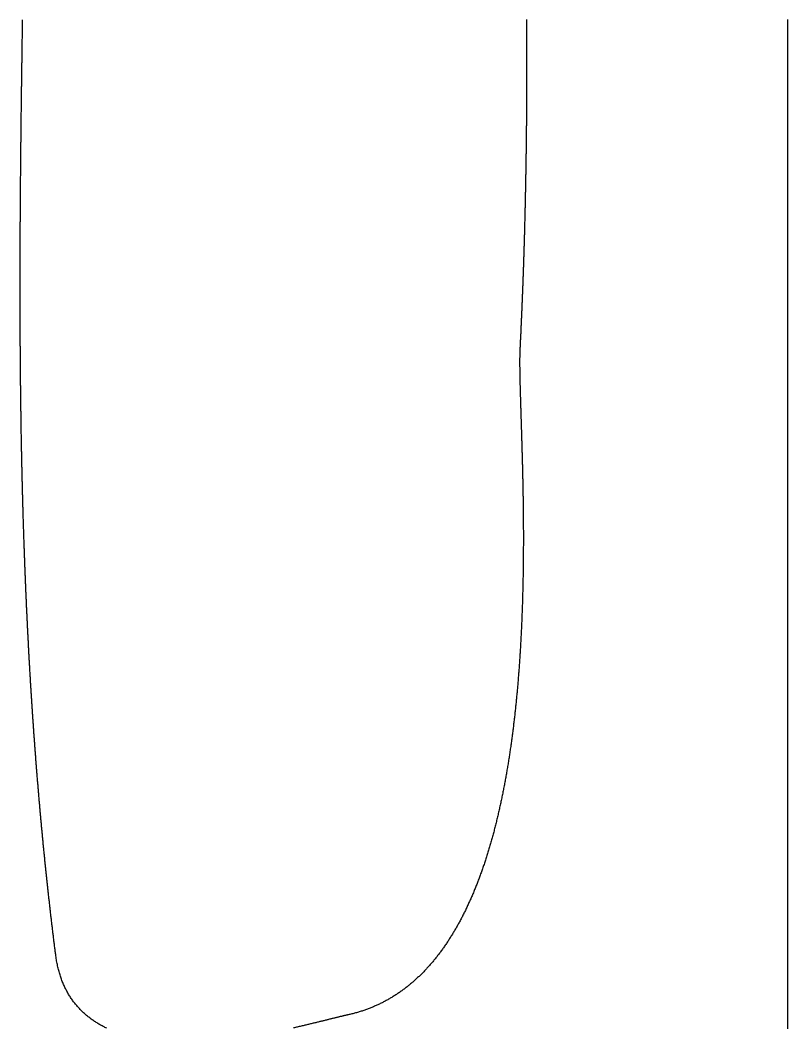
# Model space of a CAD drawing. Header units: metres. Extents: x -49 to 49, y -148 to 148.
# Drawn here: x 12.34 to 49.4, y -122.48 to -73.87 of the extents above; entities that cross this region are included whole.
import ezdxf

# ---------------------------------------------------------------- set-up
doc = ezdxf.new("R2010")
doc.units = ezdxf.units.M

msp = doc.modelspace()

# ---------------------------------------------------------------- linework, layer by layer
for points in [[(14.055, -118.949), (14.049, -118.899), (14.042, -118.849), (14.036, -118.799), (14.03, -118.748), (14.023, -118.698), (14.017, -118.648), (14.011, -118.598), (14.005, -118.548), (13.998, -118.497), (13.992, -118.447), (13.986, -118.397), (13.98, -118.347), (13.973, -118.297), (13.967, -118.246), (13.961, -118.196), (13.955, -118.146), (13.949, -118.096), (13.943, -118.045), (13.937, -117.995), (13.93, -117.945), (13.924, -117.895), (13.918, -117.845), (13.912, -117.794), (13.906, -117.744), (13.9, -117.694), (13.894, -117.644), (13.888, -117.594), (13.882, -117.543), (13.876, -117.493), (13.87, -117.443), (13.864, -117.393), (13.859, -117.343), (13.853, -117.293), (13.847, -117.242), (13.841, -117.192), (13.835, -117.142), (13.829, -117.092), (13.823, -117.042), (13.817, -116.991), (13.812, -116.941), (13.806, -116.891), (13.8, -116.841), (13.794, -116.791), (13.789, -116.741), (13.783, -116.69), (13.777, -116.64), (13.771, -116.59), (13.766, -116.54), (13.76, -116.49), (13.754, -116.44), (13.749, -116.389), (13.743, -116.339), (13.738, -116.289), (13.732, -116.239), (13.726, -116.189), (13.721, -116.139), (13.715, -116.088), (13.71, -116.038), (13.704, -115.988), (13.699, -115.938), (13.693, -115.888), (13.688, -115.838), (13.682, -115.788), (13.677, -115.737), (13.671, -115.687), (13.666, -115.637), (13.66, -115.587), (13.655, -115.537), (13.65, -115.487), (13.644, -115.437), (13.639, -115.386), (13.633, -115.336), (13.628, -115.286), (13.623, -115.236), (13.617, -115.186), (13.612, -115.136), (13.607, -115.086), (13.602, -115.036), (13.596, -114.985), (13.591, -114.935), (13.586, -114.885), (13.581, -114.835), (13.575, -114.785), (13.57, -114.735), (13.565, -114.685), (13.56, -114.635), (13.555, -114.584), (13.55, -114.534), (13.544, -114.484), (13.539, -114.434), (13.534, -114.384), (13.529, -114.334), (13.524, -114.284), (13.519, -114.234), (13.514, -114.184), (13.509, -114.133), (13.504, -114.083), (13.499, -114.033), (13.494, -113.983), (13.489, -113.933), (13.484, -113.883), (13.479, -113.833), (13.474, -113.783), (13.469, -113.733), (13.464, -113.683), (13.459, -113.632), (13.454, -113.582), (13.45, -113.532), (13.445, -113.482), (13.44, -113.432), (13.435, -113.382), (13.43, -113.332), (13.425, -113.282), (13.421, -113.232), (13.416, -113.182), (13.411, -113.132), (13.406, -113.082), (13.402, -113.031), (13.397, -112.981), (13.392, -112.931), (13.387, -112.881), (13.383, -112.831), (13.378, -112.781), (13.373, -112.731), (13.369, -112.681), (13.364, -112.631), (13.36, -112.581), (13.355, -112.531), (13.35, -112.481), (13.346, -112.431), (13.341, -112.381), (13.337, -112.33), (13.332, -112.28), (13.328, -112.23), (13.323, -112.18), (13.319, -112.13), (13.314, -112.08), (13.31, -112.03), (13.305, -111.98), (13.301, -111.93), (13.296, -111.88), (13.292, -111.83), (13.287, -111.78), (13.283, -111.73), (13.278, -111.68), (13.274, -111.63), (13.27, -111.58), (13.265, -111.53), (13.261, -111.48), (13.257, -111.43), (13.252, -111.379), (13.248, -111.329), (13.244, -111.279), (13.239, -111.229), (13.235, -111.179), (13.231, -111.129), (13.227, -111.079), (13.222, -111.029), (13.218, -110.979), (13.214, -110.929), (13.21, -110.879), (13.206, -110.829), (13.202, -110.779), (13.197, -110.729), (13.193, -110.679), (13.189, -110.629), (13.185, -110.579), (13.181, -110.529), (13.177, -110.479), (13.173, -110.429), (13.169, -110.379), (13.165, -110.329), (13.16, -110.279), (13.156, -110.229), (13.152, -110.179), (13.148, -110.129), (13.144, -110.079), (13.14, -110.029), (13.136, -109.979), (13.132, -109.929), (13.129, -109.879), (13.125, -109.829), (13.121, -109.779), (13.117, -109.729), (13.113, -109.679), (13.109, -109.629), (13.105, -109.579), (13.101, -109.529), (13.097, -109.479), (13.094, -109.429), (13.09, -109.379), (13.086, -109.329), (13.082, -109.279), (13.078, -109.229), (13.074, -109.179), (13.071, -109.129), (13.067, -109.079), (13.063, -109.029), (13.059, -108.979), (13.056, -108.929), (13.052, -108.879), (13.048, -108.829), (13.045, -108.779), (13.041, -108.729), (13.037, -108.679), (13.034, -108.629), (13.03, -108.579), (13.026, -108.529), (13.023, -108.479), (13.019, -108.429), (13.016, -108.379), (13.012, -108.329), (13.008, -108.279), (13.005, -108.229), (13.001, -108.179), (12.998, -108.129), (12.994, -108.079), (12.991, -108.029), (12.987, -107.979), (12.984, -107.929), (12.98, -107.879), (12.977, -107.829), (12.973, -107.779), (12.97, -107.729), (12.966, -107.679), (12.963, -107.629), (12.96, -107.579), (12.956, -107.529), (12.953, -107.479), (12.949, -107.429), (12.946, -107.379), (12.943, -107.329), (12.939, -107.279), (12.936, -107.23), (12.933, -107.18), (12.929, -107.13), (12.926, -107.08), (12.923, -107.03), (12.919, -106.98), (12.916, -106.93), (12.913, -106.88), (12.91, -106.83), (12.906, -106.78), (12.903, -106.73), (12.9, -106.68), (12.897, -106.63), (12.894, -106.58), (12.89, -106.53), (12.887, -106.48), (12.884, -106.43), (12.881, -106.38), (12.878, -106.33), (12.875, -106.28), (12.872, -106.23), (12.869, -106.181), (12.865, -106.131), (12.862, -106.081), (12.859, -106.031), (12.856, -105.981), (12.853, -105.931), (12.85, -105.881), (12.847, -105.831), (12.844, -105.781), (12.841, -105.731), (12.838, -105.681), (12.835, -105.631), (12.832, -105.581), (12.829, -105.531), (12.826, -105.481), (12.823, -105.432), (12.82, -105.382), (12.817, -105.332), (12.815, -105.282), (12.812, -105.232), (12.809, -105.182), (12.806, -105.132), (12.803, -105.082), (12.8, -105.032), (12.797, -104.982), (12.794, -104.932), (12.792, -104.882), (12.789, -104.832), (12.786, -104.783), (12.783, -104.733), (12.78, -104.683), (12.778, -104.633), (12.775, -104.583), (12.772, -104.533), (12.769, -104.483), (12.767, -104.433), (12.764, -104.383), (12.761, -104.333), (12.759, -104.283), (12.756, -104.233), (12.753, -104.184), (12.751, -104.134), (12.748, -104.084), (12.745, -104.034), (12.743, -103.984), (12.74, -103.934), (12.737, -103.884), (12.735, -103.834), (12.732, -103.784), (12.73, -103.734), (12.727, -103.684), (12.724, -103.635), (12.722, -103.585), (12.719, -103.535), (12.717, -103.485), (12.714, -103.435), (12.712, -103.385), (12.709, -103.335), (12.707, -103.285), (12.704, -103.235), (12.702, -103.186), (12.699, -103.136), (12.697, -103.086), (12.694, -103.036), (12.692, -102.986), (12.69, -102.936), (12.687, -102.886), (12.685, -102.836), (12.682, -102.786), (12.68, -102.736), (12.678, -102.687), (12.675, -102.637), (12.673, -102.587), (12.671, -102.537), (12.668, -102.487), (12.666, -102.437), (12.664, -102.387), (12.661, -102.337), (12.659, -102.288), (12.657, -102.238), (12.654, -102.188), (12.652, -102.138), (12.65, -102.088), (12.648, -102.038), (12.645, -101.988), (12.643, -101.938), (12.641, -101.888), (12.639, -101.839), (12.637, -101.789), (12.634, -101.739), (12.632, -101.689), (12.63, -101.639), (12.628, -101.589), (12.626, -101.539), (12.624, -101.49), (12.621, -101.44), (12.619, -101.39), (12.617, -101.34), (12.615, -101.29), (12.613, -101.24), (12.611, -101.19), (12.609, -101.14), (12.607, -101.091), (12.605, -101.041), (12.603, -100.991), (12.601, -100.941), (12.599, -100.891), (12.597, -100.841), (12.595, -100.791), (12.593, -100.741), (12.591, -100.692), (12.589, -100.642), (12.587, -100.592), (12.585, -100.542), (12.583, -100.492), (12.581, -100.442), (12.579, -100.392), (12.577, -100.343), (12.575, -100.293), (12.573, -100.243), (12.571, -100.193), (12.569, -100.143), (12.567, -100.093), (12.565, -100.043), (12.564, -99.994), (12.562, -99.944), (12.56, -99.894), (12.558, -99.844), (12.556, -99.794), (12.554, -99.744), (12.553, -99.695), (12.551, -99.645), (12.549, -99.595), (12.547, -99.545), (12.545, -99.495), (12.544, -99.445), (12.542, -99.395), (12.54, -99.346), (12.538, -99.296), (12.537, -99.246), (12.535, -99.196), (12.533, -99.146), (12.532, -99.096), (12.53, -99.047), (12.528, -98.997), (12.526, -98.947), (12.525, -98.897), (12.523, -98.847), (12.522, -98.797), (12.52, -98.747), (12.518, -98.698), (12.517, -98.648), (12.515, -98.598), (12.513, -98.548), (12.512, -98.498), (12.51, -98.448), (12.509, -98.399), (12.507, -98.349), (12.505, -98.299), (12.504, -98.249), (12.502, -98.199), (12.501, -98.149), (12.499, -98.1), (12.498, -98.05), (12.496, -98), (12.495, -97.95), (12.493, -97.9), (12.492, -97.85), (12.49, -97.801), (12.489, -97.751), (12.487, -97.701), (12.486, -97.651), (12.484, -97.601), (12.483, -97.551), (12.482, -97.502), (12.48, -97.452), (12.479, -97.402), (12.477, -97.352), (12.476, -97.302), (12.474, -97.252), (12.473, -97.203), (12.472, -97.153), (12.47, -97.103), (12.469, -97.053), (12.468, -97.003), (12.466, -96.954), (12.465, -96.904), (12.464, -96.854), (12.462, -96.804), (12.461, -96.754), (12.46, -96.704), (12.458, -96.655), (12.457, -96.605), (12.456, -96.555), (12.455, -96.505), (12.453, -96.455), (12.452, -96.406), (12.451, -96.356), (12.45, -96.306), (12.448, -96.256), (12.447, -96.206), (12.446, -96.156), (12.445, -96.107), (12.443, -96.057), (12.442, -96.007), (12.441, -95.957), (12.44, -95.907), (12.439, -95.858), (12.438, -95.808), (12.436, -95.758), (12.435, -95.708), (12.434, -95.658), (12.433, -95.608), (12.432, -95.559), (12.431, -95.509), (12.43, -95.459), (12.429, -95.409), (12.427, -95.359), (12.426, -95.31), (12.425, -95.26), (12.424, -95.21), (12.423, -95.16), (12.422, -95.11), (12.421, -95.061), (12.42, -95.011), (12.419, -94.961), (12.418, -94.911), (12.417, -94.861), (12.416, -94.812), (12.415, -94.762), (12.414, -94.712), (12.413, -94.662), (12.412, -94.612), (12.411, -94.563), (12.41, -94.513), (12.409, -94.463), (12.408, -94.413), (12.407, -94.363), (12.406, -94.314), (12.405, -94.264), (12.404, -94.214), (12.403, -94.164), (12.403, -94.114), (12.402, -94.064), (12.401, -94.015), (12.4, -93.965), (12.399, -93.915), (12.398, -93.865), (12.397, -93.815), (12.396, -93.766), (12.396, -93.716), (12.395, -93.666), (12.394, -93.616), (12.393, -93.567), (12.392, -93.517), (12.391, -93.467), (12.391, -93.417), (12.39, -93.367), (12.389, -93.318), (12.388, -93.268), (12.387, -93.218), (12.387, -93.168), (12.386, -93.118), (12.385, -93.069), (12.384, -93.019), (12.384, -92.969), (12.383, -92.919), (12.382, -92.869), (12.381, -92.82), (12.381, -92.77), (12.38, -92.72), (12.379, -92.67), (12.379, -92.62), (12.378, -92.571), (12.377, -92.521), (12.377, -92.471), (12.376, -92.421), (12.375, -92.371), (12.375, -92.322), (12.374, -92.272), (12.373, -92.222), (12.373, -92.172), (12.372, -92.122), (12.371, -92.073), (12.371, -92.023), (12.37, -91.973), (12.37, -91.923), (12.369, -91.874), (12.368, -91.824), (12.368, -91.774), (12.367, -91.724), (12.367, -91.674), (12.366, -91.625), (12.366, -91.575), (12.365, -91.525), (12.364, -91.475), (12.364, -91.425), (12.363, -91.376), (12.363, -91.326), (12.362, -91.276), (12.362, -91.226), (12.361, -91.176), (12.361, -91.127), (12.36, -91.077), (12.36, -91.027), (12.359, -90.977), (12.359, -90.928), (12.358, -90.878), (12.358, -90.828), (12.357, -90.778), (12.357, -90.728), (12.357, -90.679), (12.356, -90.629), (12.356, -90.579), (12.355, -90.529), (12.355, -90.479), (12.354, -90.43), (12.354, -90.38), (12.354, -90.33), (12.353, -90.28), (12.353, -90.231), (12.352, -90.181), (12.352, -90.131), (12.352, -90.081), (12.351, -90.031), (12.351, -89.982), (12.351, -89.932), (12.35, -89.882), (12.35, -89.832), (12.35, -89.782), (12.349, -89.733), (12.349, -89.683), (12.349, -89.633), (12.348, -89.583), (12.348, -89.534), (12.348, -89.484), (12.347, -89.434), (12.347, -89.384), (12.347, -89.334), (12.346, -89.285), (12.346, -89.235), (12.346, -89.185), (12.346, -89.135), (12.345, -89.086), (12.345, -89.036), (12.345, -88.986), (12.345, -88.936), (12.344, -88.886), (12.344, -88.837), (12.344, -88.787), (12.344, -88.737), (12.344, -88.687), (12.343, -88.637), (12.343, -88.588), (12.343, -88.538), (12.343, -88.488), (12.343, -88.438), (12.342, -88.389), (12.342, -88.339), (12.342, -88.289), (12.342, -88.239), (12.342, -88.189), (12.342, -88.14), (12.341, -88.09), (12.341, -88.04), (12.341, -87.99), (12.341, -87.941), (12.341, -87.891), (12.341, -87.841), (12.341, -87.791), (12.341, -87.741), (12.34, -87.692), (12.34, -87.642), (12.34, -87.592), (12.34, -87.542), (12.34, -87.493), (12.34, -87.443), (12.34, -87.393), (12.34, -87.343), (12.34, -87.293), (12.34, -87.244), (12.34, -87.194), (12.34, -87.144), (12.34, -87.094), (12.34, -87.045), (12.34, -86.995), (12.34, -86.945), (12.34, -86.895), (12.34, -86.845), (12.339, -86.796), (12.339, -86.746), (12.339, -86.696), (12.339, -86.646), (12.339, -86.596), (12.34, -86.547), (12.34, -86.497), (12.34, -86.447), (12.34, -86.397), (12.34, -86.348), (12.34, -86.298), (12.34, -86.248), (12.34, -86.198), (12.34, -86.148), (12.34, -86.099), (12.34, -86.049), (12.34, -85.999), (12.34, -85.949), (12.34, -85.9), (12.34, -85.85), (12.34, -85.8), (12.34, -85.75), (12.34, -85.7), (12.341, -85.651), (12.341, -85.601), (12.341, -85.551), (12.341, -85.501), (12.341, -85.452), (12.341, -85.402), (12.341, -85.352), (12.341, -85.302), (12.342, -85.252), (12.342, -85.203), (12.342, -85.153), (12.342, -85.103), (12.342, -85.053), (12.342, -85.003), (12.342, -84.954), (12.343, -84.904), (12.343, -84.854), (12.343, -84.804), (12.343, -84.755), (12.343, -84.705), (12.343, -84.655), (12.344, -84.605), (12.344, -84.555), (12.344, -84.506), (12.344, -84.456), (12.344, -84.406), (12.345, -84.356), (12.345, -84.307), (12.345, -84.257), (12.345, -84.207), (12.346, -84.157), (12.346, -84.107), (12.346, -84.058), (12.346, -84.008), (12.347, -83.958), (12.347, -83.908), (12.347, -83.858), (12.347, -83.809), (12.348, -83.759), (12.348, -83.709), (12.348, -83.659), (12.348, -83.61), (12.349, -83.56), (12.349, -83.51), (12.349, -83.46), (12.35, -83.41), (12.35, -83.361), (12.35, -83.311), (12.35, -83.261), (12.351, -83.211), (12.351, -83.161), (12.351, -83.112), (12.352, -83.062), (12.352, -83.012), (12.352, -82.962), (12.353, -82.913), (12.353, -82.863), (12.353, -82.813), (12.354, -82.763), (12.354, -82.713), (12.354, -82.664), (12.355, -82.614), (12.355, -82.564), (12.355, -82.514), (12.356, -82.464), (12.356, -82.415), (12.356, -82.365), (12.357, -82.315), (12.357, -82.265), (12.358, -82.215), (12.358, -82.166), (12.358, -82.116), (12.359, -82.066), (12.359, -82.016), (12.36, -81.966), (12.36, -81.917), (12.36, -81.867), (12.361, -81.817), (12.361, -81.767), (12.362, -81.718), (12.362, -81.668), (12.362, -81.618), (12.363, -81.568), (12.363, -81.518), (12.364, -81.469), (12.364, -81.419), (12.365, -81.369), (12.365, -81.319), (12.365, -81.269), (12.366, -81.22), (12.366, -81.17), (12.367, -81.12), (12.367, -81.07), (12.368, -81.02), (12.368, -80.971), (12.369, -80.921), (12.369, -80.871), (12.37, -80.821), (12.37, -80.771), (12.371, -80.722), (12.371, -80.672), (12.372, -80.622), (12.372, -80.572), (12.373, -80.522), (12.373, -80.473), (12.374, -80.423), (12.374, -80.373), (12.375, -80.323), (12.375, -80.273), (12.376, -80.224), (12.376, -80.174), (12.377, -80.124), (12.377, -80.074), (12.378, -80.024), (12.378, -79.975), (12.379, -79.925), (12.379, -79.875), (12.38, -79.825), (12.38, -79.775), (12.381, -79.726), (12.381, -79.676), (12.382, -79.626), (12.382, -79.576), (12.383, -79.526), (12.384, -79.476), (12.384, -79.427), (12.385, -79.377), (12.385, -79.327), (12.386, -79.277), (12.386, -79.227), (12.387, -79.178), (12.388, -79.128), (12.388, -79.078), (12.389, -79.028), (12.389, -78.978), (12.39, -78.929), (12.39, -78.879), (12.391, -78.829), (12.392, -78.779), (12.392, -78.729), (12.393, -78.68), (12.393, -78.63), (12.394, -78.58), (12.395, -78.53), (12.395, -78.48), (12.396, -78.43), (12.396, -78.381), (12.397, -78.331), (12.398, -78.281), (12.398, -78.231), (12.399, -78.181), (12.399, -78.132), (12.4, -78.082), (12.401, -78.032), (12.401, -77.982), (12.402, -77.932), (12.403, -77.882), (12.403, -77.833), (12.404, -77.783), (12.405, -77.733), (12.405, -77.683), (12.406, -77.633), (12.406, -77.584), (12.407, -77.534), (12.408, -77.484), (12.408, -77.434), (12.409, -77.384), (12.41, -77.334), (12.41, -77.285), (12.411, -77.235), (12.412, -77.185), (12.412, -77.135), (12.413, -77.085), (12.414, -77.035), (12.414, -76.986), (12.415, -76.936), (12.416, -76.886), (12.416, -76.836), (12.417, -76.786), (12.418, -76.736), (12.418, -76.687), (12.419, -76.637), (12.42, -76.587), (12.42, -76.537), (12.421, -76.487), (12.422, -76.437), (12.423, -76.388), (12.423, -76.338), (12.424, -76.288), (12.425, -76.238), (12.425, -76.188), (12.426, -76.138), (12.427, -76.089), (12.427, -76.039), (12.428, -75.989), (12.429, -75.939), (12.43, -75.889), (12.43, -75.839), (12.431, -75.79), (12.432, -75.74), (12.432, -75.69), (12.433, -75.64), (12.434, -75.59), (12.435, -75.54), (12.435, -75.491), (12.436, -75.441), (12.437, -75.391), (12.437, -75.341), (12.438, -75.291), (12.439, -75.241), (12.44, -75.192), (12.44, -75.142), (12.441, -75.092), (12.442, -75.042), (12.443, -74.992), (12.443, -74.942), (12.444, -74.892), (12.445, -74.843), (12.445, -74.793), (12.446, -74.743), (12.447, -74.693), (12.448, -74.643), (12.448, -74.593), (12.449, -74.543), (12.45, -74.494), (12.451, -74.444), (12.451, -74.394), (12.452, -74.344), (12.453, -74.294), (12.454, -74.244), (12.454, -74.194), (12.455, -74.145), (12.456, -74.095), (12.457, -74.045), (12.458, -73.995), (12.458, -73.945), (12.459, -73.895), (12.46, -73.845)], [(36.785, -73.839), (36.786, -73.889), (36.786, -73.939), (36.786, -73.989), (36.787, -74.039), (36.787, -74.089), (36.787, -74.139), (36.787, -74.189), (36.788, -74.239), (36.788, -74.289), (36.788, -74.339), (36.788, -74.389), (36.788, -74.439), (36.789, -74.489), (36.789, -74.539), (36.789, -74.589), (36.789, -74.639), (36.789, -74.689), (36.789, -74.739), (36.79, -74.789), (36.79, -74.839), (36.79, -74.889), (36.79, -74.939), (36.79, -74.989), (36.79, -75.039), (36.79, -75.089), (36.791, -75.139), (36.791, -75.189), (36.791, -75.24), (36.791, -75.29), (36.791, -75.34), (36.791, -75.39), (36.791, -75.44), (36.791, -75.49), (36.791, -75.54), (36.791, -75.59), (36.791, -75.64), (36.791, -75.69), (36.791, -75.74), (36.791, -75.79), (36.791, -75.84), (36.791, -75.89), (36.791, -75.94), (36.791, -75.99), (36.791, -76.04), (36.791, -76.09), (36.791, -76.14), (36.791, -76.19), (36.791, -76.241), (36.791, -76.291), (36.791, -76.341), (36.791, -76.391), (36.791, -76.441), (36.791, -76.491), (36.791, -76.541), (36.791, -76.591), (36.79, -76.641), (36.79, -76.691), (36.79, -76.741), (36.79, -76.791), (36.79, -76.841), (36.79, -76.891), (36.79, -76.941), (36.789, -76.991), (36.789, -77.042), (36.789, -77.092), (36.789, -77.142), (36.789, -77.192), (36.788, -77.242), (36.788, -77.292), (36.788, -77.342), (36.788, -77.392), (36.788, -77.442), (36.787, -77.492), (36.787, -77.542), (36.787, -77.592), (36.787, -77.642), (36.786, -77.692), (36.786, -77.743), (36.786, -77.793), (36.785, -77.843), (36.785, -77.893), (36.785, -77.943), (36.784, -77.993), (36.784, -78.043), (36.784, -78.093), (36.783, -78.143), (36.783, -78.193), (36.783, -78.243), (36.782, -78.293), (36.782, -78.343), (36.782, -78.394), (36.781, -78.444), (36.781, -78.494), (36.78, -78.544), (36.78, -78.594), (36.78, -78.644), (36.779, -78.694), (36.779, -78.744), (36.778, -78.794), (36.778, -78.844), (36.777, -78.894), (36.777, -78.945), (36.776, -78.995), (36.776, -79.045), (36.775, -79.095), (36.775, -79.145), (36.774, -79.195), (36.774, -79.245), (36.773, -79.295), (36.773, -79.345), (36.772, -79.395), (36.772, -79.445), (36.771, -79.496), (36.771, -79.546), (36.77, -79.596), (36.769, -79.646), (36.769, -79.696), (36.768, -79.746), (36.768, -79.796), (36.767, -79.846), (36.766, -79.896), (36.766, -79.946), (36.765, -79.997), (36.764, -80.047), (36.764, -80.097), (36.763, -80.147), (36.762, -80.197), (36.762, -80.247), (36.761, -80.297), (36.76, -80.347), (36.76, -80.397), (36.759, -80.448), (36.758, -80.498), (36.757, -80.548), (36.757, -80.598), (36.756, -80.648), (36.755, -80.698), (36.754, -80.748), (36.754, -80.798), (36.753, -80.848), (36.752, -80.899), (36.751, -80.949), (36.75, -80.999), (36.75, -81.049), (36.749, -81.099), (36.748, -81.149), (36.747, -81.199), (36.746, -81.249), (36.745, -81.3), (36.744, -81.35), (36.744, -81.4), (36.743, -81.45), (36.742, -81.5), (36.741, -81.55), (36.74, -81.6), (36.739, -81.65), (36.738, -81.701), (36.737, -81.751), (36.736, -81.801), (36.735, -81.851), (36.734, -81.901), (36.733, -81.951), (36.732, -82.001), (36.731, -82.051), (36.73, -82.102), (36.729, -82.152), (36.728, -82.202), (36.727, -82.252), (36.726, -82.302), (36.725, -82.352), (36.724, -82.402), (36.723, -82.453), (36.722, -82.503), (36.721, -82.553), (36.72, -82.603), (36.719, -82.653), (36.717, -82.703), (36.716, -82.753), (36.715, -82.804), (36.714, -82.854), (36.713, -82.904), (36.712, -82.954), (36.711, -83.004), (36.709, -83.054), (36.708, -83.104), (36.707, -83.155), (36.706, -83.205), (36.705, -83.255), (36.703, -83.305), (36.702, -83.355), (36.701, -83.405), (36.7, -83.456), (36.698, -83.506), (36.697, -83.556), (36.696, -83.606), (36.695, -83.656), (36.693, -83.706), (36.692, -83.756), (36.691, -83.807), (36.689, -83.857), (36.688, -83.907), (36.687, -83.957), (36.685, -84.007), (36.684, -84.057), (36.682, -84.108), (36.681, -84.158), (36.68, -84.208), (36.678, -84.258), (36.677, -84.308), (36.675, -84.358), (36.674, -84.409), (36.673, -84.459), (36.671, -84.509), (36.67, -84.559), (36.668, -84.609), (36.667, -84.659), (36.665, -84.71), (36.664, -84.76), (36.662, -84.81), (36.661, -84.86), (36.659, -84.91), (36.658, -84.961), (36.656, -85.011), (36.655, -85.061), (36.653, -85.111), (36.651, -85.161), (36.65, -85.211), (36.648, -85.262), (36.647, -85.312), (36.645, -85.362), (36.643, -85.412), (36.642, -85.462), (36.64, -85.513), (36.638, -85.563), (36.637, -85.613), (36.635, -85.663), (36.633, -85.713), (36.632, -85.764), (36.63, -85.814), (36.628, -85.864), (36.627, -85.914), (36.625, -85.964), (36.623, -86.015), (36.621, -86.065), (36.62, -86.115), (36.618, -86.165), (36.616, -86.215), (36.614, -86.265), (36.613, -86.316), (36.611, -86.366), (36.609, -86.416), (36.607, -86.466), (36.605, -86.517), (36.603, -86.567), (36.602, -86.617), (36.6, -86.667), (36.598, -86.717), (36.596, -86.768), (36.594, -86.818), (36.592, -86.868), (36.59, -86.918), (36.588, -86.968), (36.586, -87.019), (36.584, -87.069), (36.582, -87.119), (36.58, -87.169), (36.578, -87.219), (36.576, -87.27), (36.574, -87.32), (36.572, -87.37), (36.57, -87.42), (36.568, -87.471), (36.566, -87.521), (36.564, -87.571), (36.562, -87.621), (36.56, -87.671), (36.558, -87.722), (36.556, -87.772), (36.554, -87.822), (36.552, -87.872), (36.55, -87.923), (36.547, -87.973), (36.545, -88.023), (36.543, -88.073), (36.541, -88.123), (36.539, -88.174), (36.537, -88.224), (36.534, -88.274), (36.532, -88.324), (36.53, -88.375), (36.528, -88.425), (36.525, -88.475), (36.523, -88.525), (36.521, -88.576), (36.519, -88.626), (36.516, -88.676), (36.514, -88.726), (36.512, -88.777), (36.51, -88.827), (36.507, -88.877), (36.505, -88.927), (36.503, -88.978), (36.5, -89.028), (36.498, -89.078), (36.495, -89.128), (36.493, -89.179), (36.491, -89.229), (36.488, -89.279), (36.486, -89.329), (36.483, -89.38), (36.481, -89.43), (36.478, -89.48), (36.476, -89.53), (36.474, -89.581), (36.471, -89.631), (36.469, -89.681), (36.466, -89.731)], [(49.402, -122.532), (49.402, -122.482), (49.402, -122.432), (49.402, -122.382), (49.402, -122.332), (49.402, -122.282), (49.402, -122.232), (49.402, -122.182), (49.402, -122.132), (49.402, -122.082), (49.402, -122.032), (49.402, -121.982), (49.402, -121.932), (49.402, -121.882), (49.402, -121.832), (49.402, -121.782), (49.402, -121.732), (49.402, -121.682), (49.402, -121.632), (49.402, -121.582), (49.402, -121.532), (49.402, -121.482), (49.402, -121.432), (49.402, -121.382), (49.402, -121.332), (49.402, -121.282), (49.402, -121.232), (49.402, -121.182), (49.402, -121.132), (49.402, -121.082), (49.402, -121.032), (49.402, -120.982), (49.402, -120.932), (49.402, -120.882), (49.402, -120.832), (49.402, -120.782), (49.402, -120.732), (49.402, -120.682), (49.402, -120.632), (49.402, -120.582), (49.402, -120.532), (49.402, -120.482), (49.402, -120.432), (49.402, -120.382), (49.402, -120.332), (49.402, -120.282), (49.402, -120.232), (49.402, -120.182), (49.402, -120.132), (49.402, -120.082), (49.402, -120.032), (49.402, -119.982), (49.402, -119.932), (49.402, -119.882), (49.402, -119.832), (49.402, -119.782), (49.402, -119.732), (49.402, -119.682), (49.402, -119.632), (49.402, -119.582), (49.402, -119.532), (49.402, -119.482), (49.402, -119.432), (49.402, -119.382), (49.402, -119.332), (49.402, -119.282), (49.402, -119.232), (49.402, -119.182), (49.402, -119.132), (49.402, -119.082), (49.402, -119.032), (49.402, -118.982), (49.402, -118.932), (49.402, -118.882), (49.402, -118.832), (49.402, -118.782), (49.402, -118.732), (49.402, -118.682), (49.402, -118.632), (49.402, -118.582), (49.402, -118.532), (49.402, -118.482), (49.402, -118.432), (49.402, -118.382), (49.402, -118.332), (49.402, -118.282), (49.402, -118.232), (49.402, -118.182), (49.402, -118.132), (49.402, -118.082), (49.402, -118.032), (49.402, -117.982), (49.402, -117.932), (49.402, -117.882), (49.402, -117.832), (49.402, -117.782), (49.402, -117.732), (49.402, -117.682), (49.402, -117.632), (49.402, -117.582), (49.402, -117.532), (49.402, -117.482), (49.402, -117.432), (49.402, -117.382), (49.402, -117.332), (49.402, -117.282), (49.402, -117.232), (49.402, -117.182), (49.402, -117.132), (49.402, -117.082), (49.402, -117.032), (49.402, -116.982), (49.402, -116.932), (49.402, -116.882), (49.402, -116.832), (49.402, -116.782), (49.402, -116.732), (49.402, -116.682), (49.402, -116.632), (49.402, -116.582), (49.402, -116.532), (49.402, -116.482), (49.402, -116.432), (49.402, -116.382), (49.402, -116.332), (49.402, -116.282), (49.402, -116.232), (49.402, -116.182), (49.402, -116.132), (49.402, -116.082), (49.402, -116.032), (49.402, -115.982), (49.402, -115.932), (49.402, -115.882), (49.402, -115.832), (49.402, -115.782), (49.402, -115.732), (49.402, -115.682), (49.402, -115.632), (49.402, -115.582), (49.402, -115.531), (49.402, -115.481), (49.402, -115.431), (49.402, -115.381), (49.402, -115.331), (49.402, -115.281), (49.402, -115.231), (49.402, -115.181), (49.402, -115.131), (49.402, -115.081), (49.402, -115.031), (49.402, -114.981), (49.402, -114.931), (49.402, -114.881), (49.402, -114.831), (49.402, -114.781), (49.402, -114.731), (49.402, -114.681), (49.402, -114.631), (49.402, -114.581), (49.402, -114.531), (49.402, -114.481), (49.402, -114.431), (49.402, -114.381), (49.402, -114.331), (49.402, -114.281), (49.402, -114.231), (49.402, -114.181), (49.402, -114.131), (49.402, -114.081), (49.402, -114.031), (49.402, -113.981), (49.402, -113.931), (49.402, -113.881), (49.402, -113.831), (49.402, -113.781), (49.402, -113.731), (49.402, -113.681), (49.402, -113.631), (49.402, -113.581), (49.402, -113.531), (49.402, -113.481), (49.402, -113.431), (49.402, -113.381), (49.402, -113.331), (49.402, -113.281), (49.402, -113.231), (49.402, -113.181), (49.402, -113.131), (49.402, -113.081), (49.402, -113.031), (49.402, -112.981), (49.402, -112.931), (49.402, -112.881), (49.402, -112.831), (49.402, -112.781), (49.402, -112.731), (49.402, -112.681), (49.402, -112.631), (49.402, -112.581), (49.402, -112.531), (49.402, -112.481), (49.402, -112.431), (49.402, -112.381), (49.402, -112.331), (49.402, -112.281), (49.402, -112.231), (49.402, -112.181), (49.402, -112.131), (49.402, -112.081), (49.402, -112.031), (49.402, -111.981), (49.402, -111.931), (49.402, -111.881), (49.402, -111.831), (49.402, -111.781), (49.402, -111.731), (49.402, -111.681), (49.402, -111.631), (49.402, -111.581), (49.402, -111.531), (49.402, -111.481), (49.402, -111.431), (49.402, -111.381), (49.402, -111.331), (49.402, -111.281), (49.402, -111.231), (49.402, -111.181), (49.402, -111.131), (49.402, -111.081), (49.402, -111.031), (49.402, -110.981), (49.402, -110.931), (49.402, -110.881), (49.402, -110.831), (49.402, -110.781), (49.402, -110.731), (49.402, -110.681), (49.402, -110.631), (49.402, -110.581), (49.402, -110.531), (49.402, -110.481), (49.402, -110.431), (49.402, -110.381), (49.402, -110.331), (49.402, -110.281), (49.402, -110.231), (49.402, -110.181), (49.402, -110.131), (49.402, -110.081), (49.402, -110.031), (49.402, -109.981), (49.402, -109.931), (49.402, -109.881), (49.402, -109.831), (49.402, -109.781), (49.402, -109.731), (49.402, -109.681), (49.402, -109.631), (49.402, -109.581), (49.402, -109.531), (49.402, -109.481), (49.402, -109.431), (49.402, -109.381), (49.402, -109.331), (49.402, -109.281), (49.402, -109.231), (49.402, -109.181), (49.402, -109.131), (49.402, -109.081), (49.402, -109.031), (49.402, -108.981), (49.402, -108.931), (49.402, -108.881), (49.402, -108.831), (49.402, -108.781), (49.402, -108.731), (49.402, -108.681), (49.402, -108.631), (49.402, -108.581), (49.402, -108.531), (49.402, -108.481), (49.402, -108.431), (49.402, -108.381), (49.402, -108.331), (49.402, -108.281), (49.402, -108.231), (49.402, -108.181), (49.402, -108.131), (49.402, -108.081), (49.402, -108.031), (49.402, -107.981), (49.402, -107.931), (49.402, -107.881), (49.402, -107.831), (49.402, -107.781), (49.402, -107.731), (49.402, -107.681), (49.402, -107.631), (49.402, -107.581), (49.402, -107.531), (49.402, -107.481), (49.402, -107.431), (49.402, -107.381), (49.402, -107.331), (49.402, -107.281), (49.402, -107.231), (49.402, -107.181), (49.402, -107.131), (49.402, -107.081), (49.402, -107.031), (49.402, -106.981), (49.402, -106.931), (49.402, -106.881), (49.402, -106.831), (49.402, -106.781), (49.402, -106.731), (49.402, -106.681), (49.402, -106.631), (49.402, -106.581), (49.402, -106.531), (49.402, -106.481), (49.402, -106.431), (49.402, -106.381), (49.402, -106.331), (49.402, -106.281), (49.402, -106.231), (49.402, -106.181), (49.402, -106.131), (49.402, -106.081), (49.402, -106.031), (49.402, -105.981), (49.402, -105.931), (49.402, -105.881), (49.402, -105.831), (49.402, -105.781), (49.402, -105.731), (49.402, -105.681), (49.402, -105.631), (49.402, -105.581), (49.402, -105.531), (49.402, -105.481), (49.402, -105.431), (49.402, -105.381), (49.402, -105.331), (49.402, -105.281), (49.402, -105.231), (49.402, -105.181), (49.402, -105.131), (49.402, -105.081), (49.402, -105.031), (49.402, -104.981), (49.402, -104.931), (49.402, -104.881), (49.402, -104.831), (49.402, -104.781), (49.402, -104.731), (49.402, -104.681), (49.402, -104.631), (49.402, -104.581), (49.402, -104.531), (49.402, -104.481), (49.402, -104.431), (49.402, -104.381), (49.402, -104.331), (49.402, -104.281), (49.402, -104.231), (49.402, -104.181), (49.402, -104.131), (49.402, -104.081), (49.402, -104.031), (49.402, -103.981), (49.402, -103.931), (49.402, -103.881), (49.402, -103.831), (49.402, -103.781), (49.402, -103.731), (49.402, -103.681), (49.402, -103.631), (49.402, -103.581), (49.402, -103.531), (49.402, -103.481), (49.402, -103.431), (49.402, -103.381), (49.402, -103.331), (49.402, -103.281), (49.402, -103.231), (49.402, -103.181), (49.402, -103.131), (49.402, -103.081), (49.402, -103.031), (49.402, -102.981), (49.402, -102.931), (49.402, -102.881), (49.402, -102.831), (49.402, -102.781), (49.402, -102.731), (49.402, -102.681), (49.402, -102.631), (49.402, -102.581), (49.402, -102.531), (49.402, -102.481), (49.402, -102.431), (49.402, -102.381), (49.402, -102.331), (49.402, -102.281), (49.402, -102.231), (49.402, -102.181), (49.402, -102.131), (49.402, -102.081), (49.402, -102.031), (49.402, -101.981), (49.402, -101.931), (49.402, -101.881), (49.402, -101.831), (49.402, -101.781), (49.402, -101.731), (49.402, -101.681), (49.402, -101.631), (49.402, -101.581), (49.402, -101.531), (49.402, -101.481), (49.402, -101.431), (49.402, -101.381), (49.402, -101.331), (49.402, -101.281), (49.402, -101.231), (49.402, -101.181), (49.402, -101.131), (49.402, -101.081), (49.402, -101.031), (49.402, -100.981), (49.402, -100.931), (49.402, -100.881), (49.402, -100.831), (49.402, -100.781), (49.402, -100.731), (49.402, -100.681), (49.402, -100.631), (49.402, -100.581), (49.402, -100.531), (49.402, -100.481), (49.402, -100.431), (49.402, -100.381), (49.402, -100.331), (49.402, -100.281), (49.402, -100.231), (49.402, -100.181), (49.402, -100.131), (49.402, -100.081), (49.402, -100.031), (49.402, -99.981), (49.402, -99.931), (49.402, -99.881), (49.402, -99.831), (49.402, -99.781), (49.402, -99.731), (49.402, -99.681), (49.402, -99.631), (49.402, -99.581), (49.402, -99.531), (49.402, -99.481), (49.402, -99.431), (49.402, -99.381), (49.402, -99.331), (49.402, -99.281), (49.402, -99.231), (49.402, -99.181), (49.402, -99.131), (49.402, -99.081), (49.402, -99.031), (49.402, -98.981), (49.402, -98.931), (49.402, -98.881), (49.402, -98.831), (49.402, -98.781), (49.402, -98.731), (49.402, -98.681), (49.402, -98.631), (49.402, -98.581), (49.402, -98.531), (49.402, -98.481), (49.402, -98.431), (49.402, -98.381), (49.402, -98.331), (49.402, -98.281), (49.402, -98.231), (49.402, -98.181), (49.402, -98.131), (49.402, -98.081), (49.402, -98.031), (49.402, -97.981), (49.402, -97.931), (49.402, -97.881), (49.402, -97.831), (49.402, -97.781), (49.402, -97.73), (49.402, -97.68), (49.402, -97.63), (49.402, -97.58), (49.402, -97.53), (49.402, -97.48), (49.402, -97.43), (49.402, -97.38), (49.402, -97.33), (49.402, -97.28), (49.402, -97.23), (49.402, -97.18), (49.402, -97.13), (49.402, -97.08), (49.402, -97.03), (49.402, -96.98), (49.402, -96.93), (49.402, -96.88), (49.402, -96.83), (49.402, -96.78), (49.402, -96.73), (49.402, -96.68), (49.402, -96.63), (49.402, -96.58), (49.402, -96.53), (49.402, -96.48), (49.402, -96.43), (49.402, -96.38), (49.402, -96.33), (49.402, -96.28), (49.402, -96.23), (49.402, -96.18), (49.402, -96.13), (49.402, -96.08), (49.402, -96.03), (49.402, -95.98), (49.402, -95.93), (49.402, -95.88), (49.402, -95.83), (49.402, -95.78), (49.402, -95.73), (49.402, -95.68), (49.402, -95.63), (49.402, -95.58), (49.402, -95.53), (49.402, -95.48), (49.402, -95.43), (49.402, -95.38), (49.402, -95.33), (49.402, -95.28), (49.402, -95.23), (49.402, -95.18), (49.402, -95.13), (49.402, -95.08), (49.402, -95.03), (49.402, -94.98), (49.402, -94.93), (49.402, -94.88), (49.402, -94.83), (49.402, -94.78), (49.402, -94.73), (49.402, -94.68), (49.402, -94.63), (49.402, -94.58), (49.402, -94.53), (49.402, -94.48), (49.402, -94.43), (49.402, -94.38), (49.402, -94.33), (49.402, -94.28), (49.402, -94.23), (49.402, -94.18), (49.402, -94.13), (49.402, -94.08), (49.402, -94.03), (49.402, -93.98), (49.402, -93.93), (49.402, -93.88), (49.402, -93.83), (49.402, -93.78), (49.402, -93.73), (49.402, -93.68), (49.402, -93.63), (49.402, -93.58), (49.402, -93.53), (49.402, -93.48), (49.402, -93.43), (49.402, -93.38), (49.402, -93.33), (49.402, -93.28), (49.402, -93.23), (49.402, -93.18), (49.402, -93.13), (49.402, -93.08), (49.402, -93.03), (49.402, -92.98), (49.402, -92.93), (49.402, -92.88), (49.402, -92.83), (49.402, -92.78), (49.402, -92.73), (49.402, -92.68), (49.402, -92.63), (49.402, -92.58), (49.402, -92.53), (49.402, -92.48), (49.402, -92.43), (49.402, -92.38), (49.402, -92.33), (49.402, -92.28), (49.402, -92.23), (49.402, -92.18), (49.402, -92.13), (49.402, -92.08), (49.402, -92.03), (49.402, -91.98), (49.402, -91.93), (49.402, -91.88), (49.402, -91.83), (49.402, -91.78), (49.402, -91.73), (49.402, -91.68), (49.402, -91.63), (49.402, -91.58), (49.402, -91.53), (49.402, -91.48), (49.402, -91.43), (49.402, -91.38), (49.402, -91.33), (49.402, -91.28), (49.402, -91.23), (49.402, -91.18), (49.402, -91.13), (49.402, -91.08), (49.402, -91.03), (49.402, -90.98), (49.402, -90.93), (49.402, -90.88), (49.402, -90.83), (49.402, -90.78), (49.402, -90.73), (49.402, -90.68), (49.402, -90.63), (49.402, -90.58), (49.402, -90.53), (49.402, -90.48), (49.402, -90.43), (49.402, -90.38), (49.402, -90.33), (49.402, -90.28), (49.402, -90.23), (49.402, -90.18), (49.402, -90.13), (49.402, -90.08), (49.402, -90.03), (49.402, -89.98), (49.402, -89.93), (49.402, -89.88), (49.402, -89.83), (49.402, -89.78), (49.402, -89.73), (49.402, -89.68), (49.402, -89.63), (49.402, -89.58), (49.402, -89.53), (49.402, -89.48), (49.402, -89.43), (49.402, -89.38), (49.402, -89.33), (49.402, -89.28), (49.402, -89.23), (49.402, -89.18), (49.402, -89.13), (49.402, -89.08), (49.402, -89.03), (49.402, -88.98), (49.402, -88.93), (49.402, -88.88), (49.402, -88.83), (49.402, -88.78), (49.402, -88.73), (49.402, -88.68), (49.402, -88.63), (49.402, -88.58), (49.402, -88.53), (49.402, -88.48), (49.402, -88.43), (49.402, -88.38), (49.402, -88.33), (49.402, -88.28), (49.402, -88.23), (49.402, -88.18), (49.402, -88.13), (49.402, -88.08), (49.402, -88.03), (49.402, -87.98), (49.402, -87.93), (49.402, -87.88), (49.402, -87.83), (49.402, -87.78), (49.402, -87.73), (49.402, -87.68), (49.402, -87.63), (49.402, -87.58), (49.402, -87.53), (49.402, -87.48), (49.402, -87.43), (49.402, -87.38), (49.402, -87.33), (49.402, -87.28), (49.402, -87.23), (49.402, -87.18), (49.402, -87.13), (49.402, -87.08), (49.402, -87.03), (49.402, -86.98), (49.402, -86.93), (49.402, -86.88), (49.402, -86.83), (49.402, -86.78), (49.402, -86.73), (49.402, -86.68), (49.402, -86.63), (49.402, -86.58), (49.402, -86.53), (49.402, -86.48), (49.402, -86.43), (49.402, -86.38), (49.402, -86.33), (49.402, -86.28), (49.402, -86.23), (49.402, -86.18), (49.402, -86.13), (49.402, -86.08), (49.402, -86.03), (49.402, -85.98), (49.402, -85.93), (49.402, -85.88), (49.402, -85.83), (49.402, -85.78), (49.402, -85.73), (49.402, -85.68), (49.402, -85.63), (49.402, -85.58), (49.402, -85.53), (49.402, -85.48), (49.402, -85.43), (49.402, -85.38), (49.402, -85.33), (49.402, -85.28), (49.402, -85.23), (49.402, -85.18), (49.402, -85.13), (49.402, -85.08), (49.402, -85.03), (49.402, -84.98), (49.402, -84.93), (49.402, -84.88), (49.402, -84.83), (49.402, -84.78), (49.402, -84.73), (49.402, -84.68), (49.402, -84.63), (49.402, -84.58), (49.402, -84.53), (49.402, -84.48), (49.402, -84.43), (49.402, -84.38), (49.402, -84.33), (49.402, -84.28), (49.402, -84.23), (49.402, -84.18), (49.402, -84.13), (49.402, -84.08), (49.402, -84.03), (49.402, -83.98), (49.402, -83.93), (49.402, -83.88), (49.402, -83.83), (49.402, -83.78), (49.402, -83.73), (49.402, -83.68), (49.402, -83.63), (49.402, -83.58), (49.402, -83.53), (49.402, -83.48), (49.402, -83.43), (49.402, -83.38), (49.402, -83.33), (49.402, -83.28), (49.402, -83.23), (49.402, -83.18), (49.402, -83.13), (49.402, -83.08), (49.402, -83.03), (49.402, -82.98), (49.402, -82.93), (49.402, -82.88), (49.402, -82.83), (49.402, -82.78), (49.402, -82.73), (49.402, -82.68), (49.402, -82.63), (49.402, -82.58), (49.402, -82.53), (49.402, -82.48), (49.402, -82.43), (49.402, -82.38), (49.402, -82.33), (49.402, -82.28), (49.402, -82.23), (49.402, -82.18), (49.402, -82.13), (49.402, -82.08), (49.402, -82.03), (49.402, -81.98), (49.402, -81.93), (49.402, -81.88), (49.402, -81.83), (49.402, -81.78), (49.402, -81.73), (49.402, -81.68), (49.402, -81.63), (49.402, -81.58), (49.402, -81.53), (49.402, -81.48), (49.402, -81.43), (49.402, -81.38), (49.402, -81.33), (49.402, -81.28), (49.402, -81.23), (49.402, -81.18), (49.402, -81.13), (49.402, -81.08), (49.402, -81.03), (49.402, -80.98), (49.402, -80.93), (49.402, -80.88), (49.402, -80.83), (49.402, -80.78), (49.402, -80.73), (49.402, -80.68), (49.402, -80.63), (49.402, -80.58), (49.402, -80.53), (49.402, -80.48), (49.402, -80.43), (49.402, -80.38), (49.402, -80.33), (49.402, -80.28), (49.402, -80.23), (49.402, -80.18), (49.402, -80.13), (49.402, -80.08), (49.402, -80.03), (49.402, -79.979), (49.402, -79.929), (49.402, -79.879), (49.402, -79.829), (49.402, -79.779), (49.402, -79.729), (49.402, -79.679), (49.402, -79.629), (49.402, -79.579), (49.402, -79.529), (49.402, -79.479), (49.402, -79.429), (49.402, -79.379), (49.402, -79.329), (49.402, -79.279), (49.402, -79.229), (49.402, -79.179), (49.402, -79.129), (49.402, -79.079), (49.402, -79.029), (49.402, -78.979), (49.402, -78.929), (49.402, -78.879), (49.402, -78.829), (49.402, -78.779), (49.402, -78.729), (49.402, -78.679), (49.402, -78.629), (49.402, -78.579), (49.402, -78.529), (49.402, -78.479), (49.402, -78.429), (49.402, -78.379), (49.402, -78.329), (49.402, -78.279), (49.402, -78.229), (49.402, -78.179), (49.402, -78.129), (49.402, -78.079), (49.402, -78.029), (49.402, -77.979), (49.402, -77.929), (49.402, -77.879), (49.402, -77.829), (49.402, -77.779), (49.402, -77.729), (49.402, -77.679), (49.402, -77.629), (49.402, -77.579), (49.402, -77.529), (49.402, -77.479), (49.402, -77.429), (49.402, -77.379), (49.402, -77.329), (49.402, -77.279), (49.402, -77.229), (49.402, -77.179), (49.402, -77.129), (49.402, -77.079), (49.402, -77.029), (49.402, -76.979), (49.402, -76.929), (49.402, -76.879), (49.402, -76.829), (49.402, -76.779), (49.402, -76.729), (49.402, -76.679), (49.402, -76.629), (49.402, -76.579), (49.402, -76.529), (49.402, -76.479), (49.402, -76.429), (49.402, -76.379), (49.402, -76.329), (49.402, -76.279), (49.402, -76.229), (49.402, -76.179), (49.402, -76.129), (49.402, -76.079), (49.402, -76.029), (49.402, -75.979), (49.402, -75.929), (49.402, -75.879), (49.402, -75.829), (49.402, -75.779), (49.402, -75.729), (49.402, -75.679), (49.402, -75.629), (49.402, -75.579), (49.402, -75.529), (49.402, -75.479), (49.402, -75.429), (49.402, -75.379), (49.402, -75.329), (49.402, -75.279), (49.402, -75.229), (49.402, -75.179), (49.402, -75.129), (49.402, -75.079), (49.402, -75.029), (49.402, -74.979), (49.402, -74.929), (49.402, -74.879), (49.402, -74.829), (49.402, -74.779), (49.402, -74.729), (49.402, -74.679), (49.402, -74.629), (49.402, -74.579), (49.402, -74.529), (49.402, -74.479), (49.402, -74.429), (49.402, -74.379), (49.402, -74.329), (49.402, -74.279), (49.402, -74.229), (49.402, -74.179), (49.402, -74.129), (49.402, -74.079), (49.402, -74.029), (49.402, -73.979), (49.402, -73.929), (49.402, -73.879), (49.402, -73.829)], [(36.466, -89.731), (36.465, -89.75), (36.464, -89.769), (36.463, -89.788), (36.463, -89.807), (36.462, -89.826), (36.461, -89.846), (36.46, -89.866), (36.46, -89.886), (36.459, -89.907), (36.459, -89.928), (36.458, -89.949), (36.458, -89.97), (36.457, -89.991), (36.457, -90.013), (36.456, -90.035), (36.456, -90.057), (36.455, -90.08), (36.455, -90.102), (36.455, -90.125), (36.455, -90.148), (36.454, -90.172), (36.454, -90.196), (36.454, -90.219), (36.454, -90.244), (36.454, -90.268), (36.454, -90.293), (36.453, -90.317), (36.453, -90.342), (36.453, -90.368), (36.453, -90.393), (36.454, -90.419), (36.454, -90.445), (36.454, -90.471), (36.454, -90.498), (36.454, -90.524), (36.454, -90.551), (36.454, -90.579), (36.455, -90.606), (36.455, -90.634), (36.455, -90.661), (36.455, -90.689), (36.456, -90.718), (36.456, -90.746), (36.457, -90.775), (36.457, -90.804), (36.457, -90.833), (36.458, -90.862), (36.458, -90.892), (36.459, -90.922), (36.459, -90.952), (36.46, -90.982), (36.46, -91.013), (36.461, -91.043), (36.462, -91.074), (36.462, -91.105), (36.463, -91.137), (36.464, -91.168), (36.464, -91.2), (36.465, -91.232), (36.466, -91.264), (36.466, -91.296), (36.467, -91.329), (36.468, -91.362), (36.469, -91.395), (36.47, -91.428), (36.47, -91.461), (36.471, -91.495), (36.472, -91.529), (36.473, -91.563), (36.474, -91.597), (36.475, -91.632), (36.476, -91.666), (36.477, -91.701), (36.478, -91.736), (36.479, -91.771), (36.48, -91.807), (36.481, -91.842), (36.482, -91.878), (36.483, -91.914), (36.484, -91.95), (36.485, -91.987), (36.486, -92.023), (36.487, -92.06), (36.488, -92.097), (36.489, -92.134), (36.49, -92.172), (36.491, -92.209), (36.493, -92.247), (36.494, -92.285), (36.495, -92.323), (36.496, -92.361), (36.497, -92.4), (36.498, -92.439), (36.5, -92.478), (36.501, -92.517), (36.502, -92.556), (36.503, -92.595), (36.505, -92.635), (36.506, -92.675), (36.507, -92.715), (36.508, -92.755), (36.51, -92.795), (36.511, -92.836), (36.512, -92.876), (36.514, -92.917), (36.515, -92.958), (36.516, -92.999), (36.517, -93.041), (36.519, -93.082), (36.52, -93.124), (36.521, -93.166), (36.523, -93.208), (36.524, -93.25), (36.525, -93.292), (36.527, -93.335), (36.528, -93.378), (36.53, -93.421), (36.531, -93.464), (36.532, -93.507), (36.534, -93.55), (36.535, -93.594), (36.536, -93.638), (36.538, -93.682), (36.539, -93.726), (36.54, -93.77), (36.542, -93.814), (36.543, -93.859), (36.545, -93.903), (36.546, -93.948), (36.547, -93.993), (36.549, -94.038), (36.55, -94.084), (36.551, -94.129), (36.553, -94.175), (36.554, -94.221), (36.555, -94.267), (36.557, -94.313), (36.558, -94.359), (36.559, -94.405), (36.561, -94.452), (36.562, -94.498), (36.563, -94.545), (36.565, -94.592), (36.566, -94.639), (36.567, -94.687), (36.569, -94.734), (36.57, -94.782), (36.571, -94.829), (36.573, -94.877), (36.574, -94.925), (36.575, -94.973), (36.577, -95.022), (36.578, -95.07), (36.579, -95.119), (36.58, -95.167), (36.582, -95.216), (36.583, -95.265), (36.584, -95.314), (36.585, -95.363), (36.587, -95.413), (36.588, -95.462), (36.589, -95.512), (36.59, -95.562), (36.591, -95.612), (36.592, -95.662), (36.594, -95.712), (36.595, -95.762), (36.596, -95.812), (36.597, -95.863), (36.598, -95.914), (36.599, -95.965), (36.6, -96.015), (36.601, -96.066), (36.602, -96.118), (36.603, -96.169), (36.605, -96.22), (36.606, -96.272), (36.607, -96.324), (36.608, -96.375), (36.608, -96.427), (36.609, -96.479), (36.61, -96.531), (36.611, -96.584), (36.612, -96.636), (36.613, -96.689), (36.614, -96.741), (36.615, -96.794), (36.616, -96.847), (36.617, -96.9), (36.617, -96.953), (36.618, -97.006), (36.619, -97.059), (36.62, -97.113), (36.62, -97.166), (36.621, -97.22), (36.622, -97.273), (36.622, -97.327), (36.623, -97.381), (36.624, -97.435), (36.624, -97.489), (36.625, -97.544), (36.626, -97.598), (36.626, -97.652), (36.627, -97.707), (36.627, -97.762), (36.628, -97.816), (36.628, -97.871), (36.629, -97.926), (36.629, -97.981), (36.629, -98.036), (36.63, -98.091), (36.63, -98.147), (36.63, -98.202), (36.631, -98.258), (36.631, -98.313), (36.631, -98.369), (36.631, -98.425), (36.632, -98.481), (36.632, -98.537), (36.632, -98.593), (36.632, -98.649), (36.632, -98.705), (36.632, -98.761), (36.632, -98.818), (36.632, -98.874), (36.632, -98.931), (36.632, -98.988), (36.632, -99.044), (36.632, -99.101), (36.632, -99.158), (36.632, -99.215), (36.631, -99.272), (36.631, -99.329), (36.631, -99.387), (36.631, -99.444), (36.63, -99.501), (36.63, -99.559), (36.63, -99.616), (36.629, -99.674), (36.629, -99.732), (36.628, -99.789), (36.628, -99.847), (36.627, -99.905), (36.627, -99.963), (36.626, -100.021), (36.626, -100.079), (36.625, -100.137), (36.624, -100.196), (36.623, -100.254), (36.623, -100.312), (36.622, -100.371), (36.621, -100.429), (36.62, -100.488), (36.619, -100.547), (36.618, -100.605), (36.617, -100.664), (36.616, -100.723), (36.615, -100.782), (36.614, -100.841), (36.613, -100.9), (36.612, -100.959), (36.611, -101.018), (36.609, -101.077), (36.608, -101.136), (36.607, -101.196), (36.605, -101.255), (36.604, -101.315), (36.602, -101.374), (36.601, -101.434), (36.599, -101.493), (36.598, -101.553), (36.596, -101.612), (36.595, -101.672), (36.593, -101.732), (36.591, -101.792), (36.589, -101.851), (36.588, -101.911), (36.586, -101.971), (36.584, -102.031), (36.582, -102.091), (36.58, -102.151), (36.578, -102.212), (36.576, -102.272), (36.574, -102.332), (36.571, -102.392), (36.569, -102.452), (36.567, -102.513), (36.565, -102.573), (36.562, -102.634), (36.56, -102.694), (36.557, -102.754), (36.555, -102.815), (36.552, -102.876), (36.55, -102.936), (36.547, -102.997), (36.545, -103.057), (36.542, -103.118), (36.539, -103.179), (36.536, -103.239), (36.533, -103.3), (36.53, -103.361), (36.527, -103.422), (36.524, -103.483), (36.521, -103.544), (36.518, -103.604), (36.515, -103.665), (36.512, -103.726), (36.509, -103.787), (36.505, -103.848), (36.502, -103.909), (36.498, -103.97), (36.495, -104.031), (36.491, -104.092), (36.488, -104.153), (36.484, -104.215), (36.48, -104.276), (36.477, -104.337), (36.473, -104.398), (36.469, -104.459), (36.465, -104.52), (36.461, -104.581), (36.457, -104.643), (36.453, -104.704), (36.449, -104.765), (36.445, -104.826), (36.44, -104.888), (36.436, -104.949), (36.432, -105.01), (36.427, -105.071), (36.423, -105.133), (36.418, -105.194), (36.414, -105.255), (36.409, -105.316), (36.404, -105.378), (36.4, -105.439), (36.395, -105.5), (36.39, -105.562), (36.385, -105.623), (36.38, -105.684), (36.375, -105.745), (36.37, -105.807), (36.365, -105.868), (36.359, -105.929), (36.354, -105.991), (36.349, -106.052), (36.343, -106.113), (36.338, -106.174), (36.332, -106.236), (36.327, -106.297), (36.321, -106.358), (36.315, -106.419), (36.309, -106.481), (36.303, -106.542), (36.297, -106.603), (36.291, -106.664), (36.285, -106.725), (36.279, -106.787), (36.273, -106.848), (36.267, -106.909), (36.26, -106.97), (36.254, -107.031), (36.248, -107.092), (36.241, -107.153), (36.234, -107.214), (36.228, -107.275), (36.221, -107.336), (36.214, -107.397), (36.207, -107.458), (36.2, -107.519), (36.193, -107.58), (36.186, -107.641), (36.179, -107.702), (36.172, -107.762), (36.165, -107.823), (36.157, -107.884), (36.15, -107.945), (36.142, -108.005), (36.135, -108.066), (36.127, -108.127), (36.119, -108.187), (36.112, -108.248), (36.104, -108.309), (36.096, -108.369), (36.088, -108.43), (36.08, -108.49), (36.072, -108.55), (36.063, -108.611), (36.055, -108.671), (36.047, -108.731), (36.038, -108.792), (36.03, -108.852), (36.021, -108.912), (36.012, -108.972), (36.004, -109.032), (35.995, -109.092), (35.986, -109.152), (35.977, -109.212), (35.968, -109.272), (35.959, -109.332), (35.95, -109.392), (35.94, -109.452), (35.931, -109.511), (35.922, -109.571), (35.912, -109.631), (35.902, -109.69), (35.893, -109.75), (35.883, -109.809), (35.873, -109.869), (35.863, -109.928), (35.853, -109.987), (35.843, -110.047), (35.833, -110.106), (35.823, -110.165), (35.812, -110.224), (35.802, -110.283), (35.792, -110.342), (35.781, -110.401), (35.77, -110.46), (35.76, -110.519), (35.749, -110.578), (35.738, -110.636), (35.727, -110.695), (35.716, -110.753), (35.705, -110.812), (35.693, -110.87), (35.682, -110.929), (35.671, -110.987), (35.659, -111.045), (35.648, -111.103), (35.636, -111.161), (35.624, -111.219), (35.612, -111.277), (35.6, -111.335), (35.588, -111.393), (35.576, -111.451), (35.564, -111.508), (35.552, -111.566), (35.539, -111.623), (35.527, -111.681), (35.515, -111.738), (35.502, -111.795), (35.489, -111.853), (35.476, -111.91), (35.463, -111.967), (35.45, -112.024), (35.437, -112.08), (35.424, -112.137), (35.411, -112.194), (35.398, -112.251), (35.384, -112.307), (35.371, -112.364), (35.357, -112.42), (35.343, -112.476), (35.329, -112.532), (35.316, -112.588), (35.302, -112.644), (35.287, -112.7), (35.273, -112.756), (35.259, -112.812), (35.245, -112.868), (35.23, -112.923), (35.216, -112.979), (35.201, -113.034), (35.186, -113.089), (35.171, -113.144), (35.156, -113.199), (35.141, -113.254), (35.126, -113.309), (35.111, -113.364), (35.096, -113.419), (35.08, -113.473), (35.065, -113.528), (35.049, -113.582), (35.033, -113.637), (35.017, -113.691), (35.002, -113.745), (34.986, -113.799), (34.969, -113.853), (34.953, -113.906), (34.937, -113.96), (34.92, -114.014), (34.904, -114.067), (34.887, -114.12), (34.871, -114.173), (34.854, -114.227), (34.837, -114.28), (34.82, -114.332), (34.803, -114.385), (34.785, -114.438), (34.768, -114.49), (34.751, -114.543), (34.733, -114.595), (34.715, -114.647), (34.698, -114.699), (34.68, -114.751), (34.662, -114.803), (34.644, -114.855), (34.626, -114.906), (34.607, -114.958), (34.589, -115.009), (34.57, -115.06), (34.552, -115.112), (34.533, -115.163), (34.514, -115.213), (34.495, -115.264), (34.476, -115.315), (34.457, -115.365), (34.438, -115.415), (34.419, -115.466), (34.399, -115.516), (34.38, -115.566), (34.36, -115.616), (34.34, -115.665), (34.32, -115.715), (34.3, -115.764), (34.28, -115.813), (34.26, -115.863), (34.24, -115.912), (34.219, -115.961), (34.198, -116.009), (34.178, -116.058), (34.157, -116.106), (34.136, -116.155), (34.115, -116.203), (34.094, -116.251), (34.073, -116.299), (34.051, -116.347), (34.03, -116.394), (34.008, -116.442), (33.987, -116.489), (33.965, -116.536), (33.943, -116.583), (33.921, -116.63), (33.899, -116.677), (33.876, -116.723), (33.854, -116.77), (33.832, -116.816), (33.809, -116.862), (33.786, -116.908), (33.763, -116.954), (33.74, -117), (33.717, -117.045), (33.694, -117.091), (33.671, -117.136), (33.647, -117.181), (33.624, -117.226), (33.6, -117.271), (33.576, -117.315), (33.552, -117.36), (33.528, -117.404), (33.504, -117.448), (33.48, -117.492), (33.455, -117.536), (33.431, -117.579), (33.406, -117.623), (33.382, -117.666), (33.357, -117.709), (33.332, -117.752), (33.306, -117.795), (33.281, -117.838), (33.256, -117.88), (33.23, -117.922), (33.205, -117.964), (33.179, -118.006), (33.153, -118.048), (33.127, -118.09), (33.101, -118.131), (33.075, -118.173), (33.048, -118.214), (33.022, -118.255), (32.995, -118.295), (32.968, -118.336), (32.942, -118.376), (32.915, -118.416), (32.887, -118.456), (32.86, -118.496), (32.833, -118.536), (32.805, -118.575), (32.778, -118.615), (32.75, -118.654), (32.722, -118.693), (32.694, -118.732), (32.666, -118.77), (32.637, -118.808), (32.609, -118.847), (32.58, -118.885), (32.552, -118.922), (32.523, -118.96), (32.494, -118.998), (32.465, -119.035), (32.436, -119.072), (32.406, -119.109), (32.377, -119.145), (32.347, -119.182), (32.317, -119.218), (32.288, -119.254), (32.258, -119.29), (32.227, -119.326), (32.197, -119.361), (32.167, -119.397), (32.136, -119.432), (32.106, -119.467), (32.075, -119.501), (32.044, -119.536), (32.013, -119.57), (31.981, -119.604), (31.95, -119.638), (31.919, -119.672), (31.887, -119.705), (31.855, -119.739), (31.823, -119.772), (31.791, -119.805), (31.759, -119.837), (31.727, -119.87), (31.694, -119.902), (31.662, -119.934), (31.629, -119.966), (31.596, -119.998), (31.563, -120.029), (31.53, -120.06), (31.497, -120.091), (31.463, -120.122), (31.43, -120.152), (31.396, -120.183), (31.362, -120.213), (31.328, -120.243), (31.294, -120.272), (31.26, -120.302), (31.225, -120.331), (31.191, -120.36), (31.156, -120.389), (31.121, -120.418), (31.086, -120.446), (31.051, -120.474), (31.016, -120.502), (30.98, -120.53), (30.945, -120.557), (30.909, -120.584), (30.873, -120.611), (30.837, -120.638), (30.801, -120.665), (30.765, -120.691), (30.728, -120.717), (30.692, -120.743), (30.655, -120.769), (30.618, -120.794), (30.581, -120.819), (30.544, -120.844), (30.506, -120.869), (30.469, -120.893), (30.431, -120.917), (30.393, -120.941), (30.355, -120.965), (30.317, -120.989), (30.279, -121.012), (30.241, -121.035), (30.202, -121.058), (30.164, -121.08), (30.125, -121.103), (30.086, -121.125), (30.047, -121.146), (30.007, -121.168), (29.968, -121.189), (29.928, -121.21), (29.889, -121.231), (29.849, -121.252), (29.809, -121.272), (29.768, -121.292), (29.728, -121.312), (29.687, -121.332), (29.647, -121.351), (29.606, -121.37), (29.565, -121.389), (29.524, -121.407), (29.483, -121.426), (29.441, -121.444), (29.4, -121.462), (29.358, -121.479), (29.316, -121.497), (29.274, -121.514), (29.232, -121.53), (29.189, -121.547), (29.147, -121.563), (29.104, -121.579), (29.061, -121.595), (29.018, -121.61), (28.975, -121.626), (28.931, -121.64), (28.888, -121.655), (28.844, -121.67), (28.801, -121.684), (28.757, -121.698), (28.712, -121.711), (28.668, -121.725), (28.624, -121.738), (28.579, -121.75), (28.534, -121.763), (28.489, -121.775), (28.444, -121.787), (28.399, -121.799), (28.353, -121.81), (28.308, -121.822), (28.262, -121.832), (28.216, -121.843), (28.17, -121.853)], [(16.521, -122.502), (16.477, -122.481), (16.433, -122.459), (16.39, -122.437), (16.346, -122.415), (16.304, -122.392), (16.261, -122.369), (16.219, -122.345), (16.177, -122.322), (16.135, -122.297), (16.093, -122.273), (16.052, -122.247), (16.012, -122.222), (15.971, -122.196), (15.931, -122.17), (15.891, -122.143), (15.852, -122.116), (15.812, -122.088), (15.774, -122.06), (15.735, -122.032), (15.697, -122.003), (15.659, -121.974), (15.622, -121.945), (15.584, -121.915), (15.548, -121.884), (15.511, -121.853), (15.475, -121.822), (15.439, -121.79), (15.404, -121.758), (15.369, -121.725), (15.334, -121.692), (15.3, -121.659), (15.266, -121.625), (15.232, -121.59), (15.199, -121.556), (15.167, -121.52), (15.134, -121.485), (15.102, -121.448), (15.071, -121.412), (15.039, -121.375), (15.008, -121.337), (14.978, -121.299), (14.948, -121.261), (14.918, -121.222), (14.889, -121.182), (14.86, -121.142), (14.832, -121.102), (14.804, -121.061), (14.777, -121.02), (14.749, -120.978), (14.723, -120.936), (14.696, -120.893), (14.671, -120.85), (14.645, -120.806), (14.62, -120.762), (14.596, -120.717), (14.572, -120.672), (14.548, -120.626), (14.525, -120.58), (14.502, -120.533), (14.48, -120.486), (14.458, -120.438), (14.437, -120.39), (14.416, -120.341), (14.396, -120.292), (14.376, -120.242), (14.356, -120.192), (14.337, -120.141), (14.319, -120.09), (14.301, -120.038), (14.283, -119.985), (14.266, -119.932), (14.25, -119.879), (14.234, -119.825), (14.218, -119.77), (14.203, -119.715), (14.189, -119.66), (14.175, -119.603), (14.161, -119.547), (14.148, -119.49), (14.136, -119.432), (14.124, -119.373), (14.112, -119.315), (14.101, -119.255), (14.091, -119.195), (14.081, -119.134), (14.072, -119.073), (14.063, -119.012), (14.055, -118.949)], [(28.17, -121.853), (28.146, -121.859), (28.122, -121.864), (28.097, -121.87), (28.071, -121.876), (28.046, -121.882), (28.019, -121.888), (27.993, -121.894), (27.966, -121.9), (27.938, -121.907), (27.91, -121.913), (27.882, -121.92), (27.853, -121.927), (27.824, -121.934), (27.794, -121.941), (27.764, -121.948), (27.734, -121.956), (27.703, -121.963), (27.672, -121.971), (27.641, -121.979), (27.609, -121.987), (27.576, -121.995), (27.543, -122.003), (27.51, -122.011), (27.477, -122.019), (27.443, -122.028), (27.409, -122.036), (27.374, -122.045), (27.339, -122.053), (27.304, -122.062), (27.268, -122.071), (27.232, -122.08), (27.196, -122.089), (27.159, -122.098), (27.122, -122.107), (27.084, -122.117), (27.046, -122.126), (27.008, -122.136), (26.97, -122.145), (26.931, -122.155), (26.892, -122.164), (26.852, -122.174), (26.813, -122.184), (26.772, -122.194), (26.732, -122.204), (26.691, -122.214), (26.65, -122.224), (26.609, -122.234), (26.567, -122.244), (26.525, -122.254), (26.483, -122.264), (26.44, -122.275), (26.397, -122.285), (26.354, -122.295), (26.311, -122.306), (26.267, -122.316), (26.223, -122.327), (26.179, -122.337), (26.134, -122.348), (26.089, -122.358), (26.044, -122.369), (25.999, -122.379), (25.953, -122.39), (25.907, -122.401), (25.861, -122.411), (25.815, -122.422), (25.768, -122.433), (25.721, -122.443), (25.674, -122.454), (25.626, -122.465), (25.579, -122.476), (25.531, -122.486)]]:
    msp.add_lwpolyline(points)

doc.saveas('drawing.dxf')
